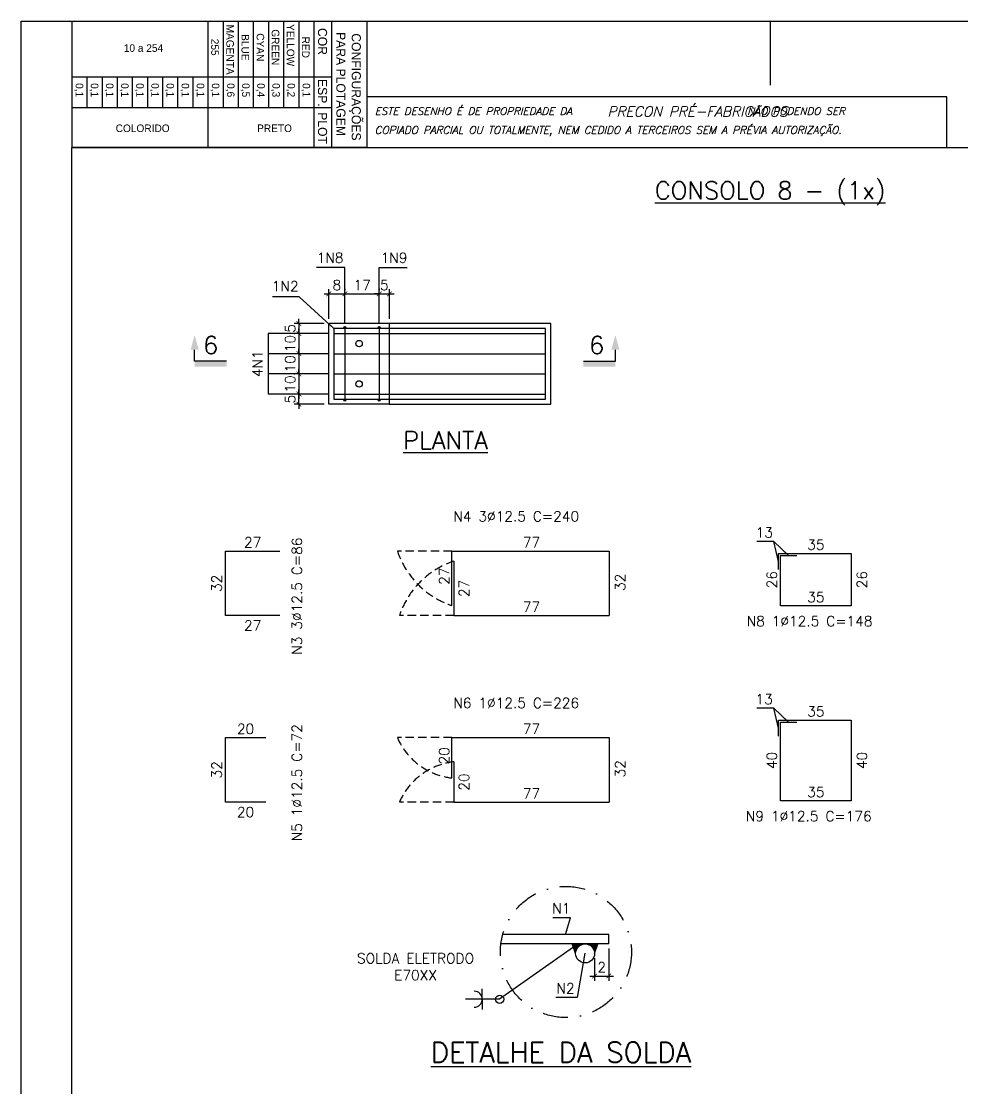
# Model space of a CAD drawing. Header units: centimetres. Extents: x 1658 to 19651, y 8082 to 11444.
# Drawn here: x 14796 to 16194, y 9859 to 11444 of the extents above; entities that cross this region are included whole.
import ezdxf
from ezdxf.enums import TextEntityAlignment as Align

# ---------------------------------------------------------------- set-up
doc = ezdxf.new("R2010")
doc.units = ezdxf.units.CM
doc.header["$LTSCALE"] = 50
doc.header["$MEASUREMENT"] = 0
doc.header["$PDMODE"] = 67
doc.linetypes.add('DASHDOT2', pattern=[0.5, 0.25, -0.125, 0, -0.125])
doc.linetypes.add('HIDDEN', pattern=[0.375, 0.25, -0.125])
for name, color, linetype in [('COTAS-PRECON', 1, 'Continuous'), ('FORMATO-PRECON', 2, 'Continuous'), ('HACHURAS-PRECON', 1, 'Continuous'), ('IND- CORTE-PRECON', 4, 'Continuous'), ('LINHA-01-PRECON', 1, 'Continuous'), ('LINHA-02-PRECON', 2, 'Continuous'), ('LINHA-03-PRECON', 3, 'Continuous'), ('LINHA-04-PRECON', 4, 'Continuous'), ('TEXTO-20-PRECON', 2, 'Continuous'), ('TEXTO-35-PRECON', 5, 'Continuous'), ('X1', 2, 'Continuous')]:
    doc.layers.add(name, color=color, linetype=linetype)
doc.styles.add('PRECON-ROMANS', font='romans.shx')
doc.styles.add('R060', font='ACENT.shx', dxfattribs={"height": 75})
doc.styles.add('ROMANS', font='ROMANS.SHX', dxfattribs={"oblique": 15, "height": 3})
doc.styles.get("Standard").update_dxf_attribs({"font": 'romans.shx'})
doc.dimstyles.new('ESC50-50', dxfattribs={"dimscale": 50, "dimtxt": 0.2, "dimasz": 0.15, "dimexe": 0.15, "dimexo": 0.15, "dimgap": 0.08, "dimtad": 1, "dimdec": 1, "dimzin": 12, "dimdsep": 46, "dimtxsty": 'Standard', "dimblk": 'ARCHTICK', "dimcen": 0.09, "dimdle": 0.15, "dimclrd": 256, "dimclre": 256, "dimclrt": 2, "dimazin": 3, "dimtfac": 1, "dimtdec": 1, "dimtmove": 1, "dimatfit": 2, "dimfxl": 0.15, "dimtolj": 1, "dimtzin": 0, "dimarcsym": 0})
doc.dimstyles.new('ESC75-25', dxfattribs={"dimscale": 0, "dimtxt": 15, "dimasz": 7, "dimexe": 7, "dimexo": 7, "dimgap": 5.5, "dimtad": 1, "dimdec": 1, "dimlfac": 0.333333, "dimdsep": 46, "dimtxsty": 'Standard', "dimblk": 'ARCHTICK', "dimcen": 0.1, "dimdle": 7, "dimclrd": 256, "dimclre": 256, "dimclrt": 2, "dimadec": 0, "dimazin": 0, "dimtfac": 1, "dimtdec": 1, "dimtix": 1, "dimtmove": 2, "dimatfit": 3, "dimfxl": 1, "dimarcsym": 0})
doc.dimstyles.new('ESC75-75', dxfattribs={"dimscale": 0, "dimtxt": 15, "dimasz": 7, "dimexe": 7, "dimexo": 7, "dimgap": 5.5, "dimtad": 1, "dimdec": 1, "dimdsep": 46, "dimtxsty": 'Standard', "dimblk": 'ARCHTICK', "dimcen": 0.1, "dimdle": 7, "dimclrd": 256, "dimclre": 256, "dimclrt": 2, "dimadec": 0, "dimazin": 0, "dimtfac": 1, "dimtdec": 1, "dimtix": 1, "dimtmove": 2, "dimatfit": 3, "dimfxl": 1, "dimarcsym": 0})

# ---------------------------------------------------------------- blocks, each defined once
blk = doc.blocks.new('A$C0AF02B9D')
at = {"layer": 'FORMATO-PRECON', "color": 1}
for p, q in [((0, 585), (250, 585)), ((0, 0), (0, 585)), ((250, 585), (250, 0)), ((0, 480), (250, 480)), ((0, 450), (170.7, 450)), ((0, 420), (170.7, 420)), ((0, 390), (170.7, 390)), ((0, 360), (170.7, 360)), ((0, 330), (170.7, 330)), ((0, 300), (170.7, 300)), ((110.1, 240), (170.7, 240)), ((110.1, 210), (170.7, 210)), ((110.1, 180), (170.7, 180)), ((110.1, 150), (170.7, 150)), ((110.1, 150), (170.7, 150)), ((110.1, 120), (170.7, 120)), ((110.1, 120), (170.7, 120)), ((110.1, 90), (170.7, 90)), ((110.1, 90), (170.7, 90)), ((110.1, 60), (170.7, 60)), ((110.1, 60), (170.7, 60)), ((110.1, 30), (170.7, 30)), ((110.1, 30), (170.7, 30)), ((0, 0), (250, 0)), ((110.1, 0), (170.7, 0)), ((110.1, 0), (170.7, 0)), ((110.1, 0), (170.7, 0))]:
    blk.add_line(p, q, dxfattribs=at)
at = {"layer": 'FORMATO-PRECON'}
for p, q in [((0, 515), (250, 515)), ((110.1, 0), (110.1, 515)), ((170.7, 0), (170.7, 515)), ((0, 270), (250, 270))]:
    blk.add_line(p, q, dxfattribs=at)
at = {"layer": 'FORMATO-PRECON', "style": 'R060'}
for s, p in [('CONFIGURAÇÕES ', (133.4, 563.9)), ('PARA PLOTAGEM', (124.3, 533.7)), ('COR', (40, 497.3)), ('ESP.', (141.8, 497.3)), ('PLOT', (211.6, 497.3))]:
    blk.add_text(s, height=18, dxfattribs=at).set_placement(p, align=Align.MIDDLE)
at = {"layer": 'FORMATO-PRECON', "color": 1, "style": 'R060'}
for s, p in [('RED', (51.5, 464)), ('0,1', (136.5, 464)), ('YELLOW', (47.2, 434)), ('0,2', (136.5, 434)), ('GREEN', (51.5, 404)), ('0,3', (136.5, 404)), ('CYAN', (51.5, 374)), ('0,4', (136.5, 374)), ('BLUE', (51.5, 344)), ('0,5', (136.5, 344)), ('MAGENTA', (56.1, 314)), ('0,6', (136.5, 314)), ('255', (51.3, 284)), ('0,1', (136.5, 284)), ('0,1', (136.5, 254)), ('0,1', (136.5, 224)), ('0,1', (136.5, 194)), ('0,1', (136.5, 164)), ('0,1', (136.5, 134)), ('0,1', (136.5, 104)), ('0,1', (136.5, 74)), ('0,1', (136.5, 44)), ('0,1', (136.5, 14))]:
    blk.add_text(s, height=15, dxfattribs=at).set_placement(p, align=Align.MIDDLE)
for s, p in [('PRETO', (212, 402.1)), ('COLORIDO', (212, 140.6)), ('10 a 254', (53, 142.2))]:
    blk.add_text(s, height=15, rotation=90, dxfattribs=at).set_placement(p, align=Align.MIDDLE)
blk = doc.blocks.new('A$C432D58B7')
at = {"layer": 'LINHA-01-PRECON'}
blk.add_blockref('A$C0AF02B9D', (0, 0), dxfattribs=at)
blk = doc.blocks.new('A$C550964AD')
at = {"layer": 'LINHA-01-PRECON'}
blk.add_blockref('A$C432D58B7', (0, 0), dxfattribs=at)
blk = doc.blocks.new('A$C2E607E54')
at = {"layer": 'FORMATO-PRECON', "color": 6}
blk.add_line((1835, 4050), (685, 4050), dxfattribs=at)
at = {"layer": 'FORMATO-PRECON'}
for points in [[(0, 4200), (2970, 4200), (2970, 0), (0, 0)], [(685, 3950), (1835, 3950), (1835, 4050), (685, 4050)]]:
    blk.add_lwpolyline(points, close=True, dxfattribs=at)
blk.add_lwpolyline([(1485, 4200), (1485, 4073.6)], dxfattribs=at)
at = {"layer": 'FORMATO-PRECON', "color": 6}
blk.add_lwpolyline([(100, 3950), (2870, 3950), (2870, 100), (100, 100)], close=True, dxfattribs=at)
at = {"layer": 'TEXTO-35-PRECON', "rotation": 270}
blk.add_blockref('A$C550964AD', (100, 4200), dxfattribs=at)
at = {"layer": 'FORMATO-PRECON', "color": 3, "style": 'ROMANS', "oblique": 15}
blk.add_text('PRECON PRÉ-FABRICADOS', height=20, dxfattribs=at).set_placement((1162, 4011.3))
at = {"layer": 'FORMATO-PRECON', "style": 'ROMANS', "oblique": 15}
for s, p in [('ESTE DESENHO É DE PROPRIEDADE DA                            NÃO PODENDO SER', (700.8, 4014.4)), ('COPIADO PARCIAL OU TOTALMENTE, NEM CEDIDO A TERCEIROS SEM A PRÉVIA AUTORIZAÇÃO.', (700.8, 3977))]:
    blk.add_text(s, height=15, dxfattribs=at).set_placement(p)
blk = doc.blocks.new('_ArchTick')
at = {"color": 0, "linetype": 'ByBlock', "const_width": 0.15}
blk.add_lwpolyline([(-0.5, -0.5), (0.5, 0.5)], dxfattribs=at)
blk = doc.blocks.new('*D343')
at = {"layer": 'Defpoints', "color": 0, "transparency": 16777216}
for p in [(15253.2, 10994.8), (15208.7, 10979.8), (15260.7, 10979.8)]:
    blk.add_point(p, dxfattribs=at)
at = {"layer": 'LINHA-01-PRECON', "lineweight": -2, "transparency": 16777216}
for p, q in [((15246.2, 10994.8), (15201.7, 10994.8)), ((15208.7, 10994.8), (15208.7, 11001.8)), ((15208.7, 10994.8), (15208.7, 10979.8)), ((15253.7, 10979.8), (15201.7, 10979.8)), ((15208.7, 10979.8), (15208.7, 10972.8))]:
    blk.add_line(p, q, dxfattribs=at)
at = {"layer": 'LINHA-01-PRECON', "lineweight": -2, "transparency": 16777216, "xscale": 7, "yscale": 7, "zscale": 7}
for p, rotation in [((15208.7, 10994.8), 270), ((15208.7, 10979.8), 90)]:
    blk.add_blockref('_ArchTick', p, dxfattribs=dict(at, rotation=rotation))
at = {"layer": 'LINHA-01-PRECON', "color": 2, "transparency": 16777216, "insert": (15195.7, 10987.3), "char_height": 15, "attachment_point": 5, "rotation": 90}
blk.add_mtext('5', dxfattribs=at)
blk = doc.blocks.new('*D344')
at = {"layer": 'Defpoints', "color": 0, "transparency": 16777216}
for p in [(15260.7, 10979.8), (15208.7, 10949.8), (15260.7, 10949.8)]:
    blk.add_point(p, dxfattribs=at)
at = {"layer": 'LINHA-01-PRECON', "lineweight": -2, "transparency": 16777216}
for p, q in [((15208.7, 10979.8), (15208.7, 10986.8)), ((15253.7, 10979.8), (15201.7, 10979.8)), ((15208.7, 10979.8), (15208.7, 10949.8)), ((15253.7, 10949.8), (15201.7, 10949.8)), ((15208.7, 10949.8), (15208.7, 10942.8))]:
    blk.add_line(p, q, dxfattribs=at)
at = {"layer": 'LINHA-01-PRECON', "lineweight": -2, "transparency": 16777216, "xscale": 7, "yscale": 7, "zscale": 7}
for p, rotation in [((15208.7, 10979.8), 270), ((15208.7, 10949.8), 90)]:
    blk.add_blockref('_ArchTick', p, dxfattribs=dict(at, rotation=rotation))
at = {"layer": 'LINHA-01-PRECON', "color": 2, "transparency": 16777216, "insert": (15195.7, 10964.8), "char_height": 15, "attachment_point": 5, "rotation": 90}
blk.add_mtext('10', dxfattribs=at)
blk = doc.blocks.new('*D345')
at = {"layer": 'Defpoints', "color": 0, "transparency": 16777216}
for p in [(15260.7, 10949.8), (15208.7, 10919.8), (15260.7, 10919.8)]:
    blk.add_point(p, dxfattribs=at)
at = {"layer": 'LINHA-01-PRECON', "lineweight": -2, "transparency": 16777216}
for p, q in [((15208.7, 10949.8), (15208.7, 10956.8)), ((15253.7, 10949.8), (15201.7, 10949.8)), ((15208.7, 10949.8), (15208.7, 10919.8)), ((15253.7, 10919.8), (15201.7, 10919.8)), ((15208.7, 10919.8), (15208.7, 10912.8))]:
    blk.add_line(p, q, dxfattribs=at)
at = {"layer": 'LINHA-01-PRECON', "lineweight": -2, "transparency": 16777216, "xscale": 7, "yscale": 7, "zscale": 7}
for p, rotation in [((15208.7, 10949.8), 270), ((15208.7, 10919.8), 90)]:
    blk.add_blockref('_ArchTick', p, dxfattribs=dict(at, rotation=rotation))
at = {"layer": 'LINHA-01-PRECON', "color": 2, "transparency": 16777216, "insert": (15195.7, 10934.8), "char_height": 15, "attachment_point": 5, "rotation": 90}
blk.add_mtext('10', dxfattribs=at)
blk = doc.blocks.new('*D346')
at = {"layer": 'Defpoints', "color": 0, "transparency": 16777216}
for p in [(15260.7, 10919.8), (15208.7, 10889.8), (15260.7, 10889.8)]:
    blk.add_point(p, dxfattribs=at)
at = {"layer": 'LINHA-01-PRECON', "lineweight": -2, "transparency": 16777216}
for p, q in [((15208.7, 10919.8), (15208.7, 10926.8)), ((15253.7, 10919.8), (15201.7, 10919.8)), ((15208.7, 10919.8), (15208.7, 10889.8)), ((15253.7, 10889.8), (15201.7, 10889.8)), ((15208.7, 10889.8), (15208.7, 10882.8))]:
    blk.add_line(p, q, dxfattribs=at)
at = {"layer": 'LINHA-01-PRECON', "lineweight": -2, "transparency": 16777216, "xscale": 7, "yscale": 7, "zscale": 7}
for p, rotation in [((15208.7, 10919.8), 270), ((15208.7, 10889.8), 90)]:
    blk.add_blockref('_ArchTick', p, dxfattribs=dict(at, rotation=rotation))
at = {"layer": 'LINHA-01-PRECON', "color": 2, "transparency": 16777216, "insert": (15195.7, 10904.8), "char_height": 15, "attachment_point": 5, "rotation": 90}
blk.add_mtext('10', dxfattribs=at)
blk = doc.blocks.new('*D347')
at = {"layer": 'Defpoints', "color": 0, "transparency": 16777216}
for p in [(15277.2, 11038.8), (15253.2, 10994.8), (15277.2, 10988.8)]:
    blk.add_point(p, dxfattribs=at)
at = {"layer": 'LINHA-01-PRECON', "lineweight": -2, "transparency": 16777216}
for p, q in [((15246.2, 11038.8), (15284.2, 11038.8)), ((15253.2, 11001.8), (15253.2, 11045.8)), ((15277.2, 10995.8), (15277.2, 11045.8))]:
    blk.add_line(p, q, dxfattribs=at)
at = {"layer": 'LINHA-01-PRECON', "lineweight": -2, "transparency": 16777216, "xscale": 7, "yscale": 7, "zscale": 7, "rotation": 180}
blk.add_blockref('_ArchTick', (15253.2, 11038.8), dxfattribs=at)
at = {"layer": 'LINHA-01-PRECON', "lineweight": -2, "transparency": 16777216, "xscale": 7, "yscale": 7, "zscale": 7}
blk.add_blockref('_ArchTick', (15277.2, 11038.8), dxfattribs=at)
at = {"layer": 'LINHA-01-PRECON', "color": 2, "transparency": 16777216, "insert": (15265.2, 11051.8), "char_height": 15, "attachment_point": 5}
blk.add_mtext('8', dxfattribs=at)
blk = doc.blocks.new('*D348')
at = {"layer": 'Defpoints', "color": 0, "transparency": 16777216}
for p in [(15328.2, 11038.8), (15277.2, 10988.8), (15328.2, 10988.8)]:
    blk.add_point(p, dxfattribs=at)
at = {"layer": 'LINHA-01-PRECON', "lineweight": -2, "transparency": 16777216}
for p, q in [((15270.2, 11038.8), (15335.2, 11038.8)), ((15277.2, 10995.8), (15277.2, 11045.8)), ((15328.2, 10995.8), (15328.2, 11045.8))]:
    blk.add_line(p, q, dxfattribs=at)
at = {"layer": 'LINHA-01-PRECON', "lineweight": -2, "transparency": 16777216, "xscale": 7, "yscale": 7, "zscale": 7, "rotation": 180}
blk.add_blockref('_ArchTick', (15277.2, 11038.8), dxfattribs=at)
at = {"layer": 'LINHA-01-PRECON', "lineweight": -2, "transparency": 16777216, "xscale": 7, "yscale": 7, "zscale": 7}
blk.add_blockref('_ArchTick', (15328.2, 11038.8), dxfattribs=at)
at = {"layer": 'LINHA-01-PRECON', "color": 2, "transparency": 16777216, "insert": (15302.7, 11051.8), "char_height": 15, "attachment_point": 5}
blk.add_mtext('17', dxfattribs=at)
blk = doc.blocks.new('*D349')
at = {"layer": 'Defpoints', "color": 0, "transparency": 16777216}
for p in [(15343.2, 11038.8), (15328.2, 10988.8), (15343.2, 10994.8)]:
    blk.add_point(p, dxfattribs=at)
at = {"layer": 'LINHA-01-PRECON', "lineweight": -2, "transparency": 16777216}
for p, q in [((15328.2, 11038.8), (15321.2, 11038.8)), ((15328.2, 10995.8), (15328.2, 11045.8)), ((15328.2, 11038.8), (15343.2, 11038.8)), ((15343.2, 11001.8), (15343.2, 11045.8)), ((15343.2, 11038.8), (15350.2, 11038.8))]:
    blk.add_line(p, q, dxfattribs=at)
at = {"layer": 'LINHA-01-PRECON', "lineweight": -2, "transparency": 16777216, "xscale": 7, "yscale": 7, "zscale": 7}
blk.add_blockref('_ArchTick', (15328.2, 11038.8), dxfattribs=at)
at = {"layer": 'LINHA-01-PRECON', "lineweight": -2, "transparency": 16777216, "xscale": 7, "yscale": 7, "zscale": 7, "rotation": 180}
blk.add_blockref('_ArchTick', (15343.2, 11038.8), dxfattribs=at)
at = {"layer": 'LINHA-01-PRECON', "color": 2, "transparency": 16777216, "insert": (15335.7, 11051.8), "char_height": 15, "attachment_point": 5}
blk.add_mtext('5', dxfattribs=at)
blk = doc.blocks.new('*D350')
at = {"layer": 'Defpoints', "color": 0, "linetype": 'Continuous', "transparency": 16777216}
for p in [(15925, 10574.8), (16030, 10574.8), (16030, 10574.8)]:
    blk.add_point(p, dxfattribs=at)
at = {"layer": 'LINHA-01-PRECON', "color": 2, "linetype": 'Continuous', "transparency": 16777216, "insert": (15977.5, 10587.8), "char_height": 15, "attachment_point": 5}
blk.add_mtext('35', dxfattribs=at)
blk = doc.blocks.new('*D351')
at = {"layer": 'Defpoints', "color": 0, "linetype": 'Continuous', "transparency": 16777216}
for p in [(16030, 10652.8), (16030, 10652.8), (16030, 10574.8)]:
    blk.add_point(p, dxfattribs=at)
at = {"layer": 'LINHA-01-PRECON', "color": 2, "linetype": 'Continuous', "transparency": 16777216, "insert": (16046, 10613.8), "char_height": 15, "attachment_point": 5, "rotation": 90}
blk.add_mtext('26', dxfattribs=at)
blk = doc.blocks.new('*D352')
at = {"layer": 'Defpoints', "color": 0, "linetype": 'Continuous', "transparency": 16777216}
for p in [(15925, 10652.8), (15925, 10652.8), (16030, 10652.8)]:
    blk.add_point(p, dxfattribs=at)
at = {"layer": 'LINHA-01-PRECON', "color": 2, "linetype": 'Continuous', "transparency": 16777216, "insert": (15977.5, 10665.8), "char_height": 15, "attachment_point": 5}
blk.add_mtext('35', dxfattribs=at)
blk = doc.blocks.new('*D353')
at = {"layer": 'Defpoints', "color": 0, "linetype": 'Continuous', "transparency": 16777216}
for p in [(15925, 10652.8), (15925, 10652.8), (15925, 10574.8)]:
    blk.add_point(p, dxfattribs=at)
at = {"layer": 'LINHA-01-PRECON', "color": 2, "linetype": 'Continuous', "transparency": 16777216, "insert": (15912, 10613.8), "char_height": 15, "attachment_point": 5, "rotation": 90}
blk.add_mtext('26', dxfattribs=at)
blk = doc.blocks.new('*D354')
at = {"layer": 'Defpoints', "color": 0, "linetype": 'Continuous', "transparency": 16777216}
for p in [(15925, 10285.1), (16030, 10285.1), (16030, 10285.1)]:
    blk.add_point(p, dxfattribs=at)
at = {"layer": 'LINHA-01-PRECON', "color": 2, "linetype": 'Continuous', "transparency": 16777216, "insert": (15977.5, 10298.1), "char_height": 15, "attachment_point": 5}
blk.add_mtext('35', dxfattribs=at)
blk = doc.blocks.new('*D355')
at = {"layer": 'Defpoints', "color": 0, "linetype": 'Continuous', "transparency": 16777216}
for p in [(16030, 10405), (16030, 10405), (16030, 10285.1)]:
    blk.add_point(p, dxfattribs=at)
at = {"layer": 'LINHA-01-PRECON', "color": 2, "linetype": 'Continuous', "transparency": 16777216, "insert": (16046, 10345.1), "char_height": 15, "attachment_point": 5, "rotation": 90}
blk.add_mtext('40', dxfattribs=at)
blk = doc.blocks.new('*D358')
at = {"layer": 'Defpoints', "color": 0, "linetype": 'Continuous', "transparency": 16777216}
for p in [(15925, 10405), (15925, 10405), (16030, 10405)]:
    blk.add_point(p, dxfattribs=at)
at = {"layer": 'LINHA-01-PRECON', "color": 2, "linetype": 'Continuous', "transparency": 16777216, "insert": (15977.5, 10418), "char_height": 15, "attachment_point": 5}
blk.add_mtext('35', dxfattribs=at)
blk = doc.blocks.new('*D359')
at = {"layer": 'Defpoints', "color": 0, "linetype": 'Continuous', "transparency": 16777216}
for p in [(15925, 10405), (15925, 10405), (15925, 10285.1)]:
    blk.add_point(p, dxfattribs=at)
at = {"layer": 'LINHA-01-PRECON', "color": 2, "linetype": 'Continuous', "transparency": 16777216, "insert": (15912, 10345.1), "char_height": 15, "attachment_point": 5, "rotation": 90}
blk.add_mtext('40', dxfattribs=at)
blk = doc.blocks.new('*D360')
at = {"layer": 'Defpoints', "color": 0, "transparency": 16777216}
for p in [(15669.5, 10072.3), (15648.4, 10058.1), (15669.5, 10024.6)]:
    blk.add_point(p, dxfattribs=at)
at = {"layer": 'LINHA-01-PRECON', "lineweight": -2, "transparency": 16777216}
for p, q in [((15669.5, 10065.3), (15669.5, 10017.6)), ((15648.4, 10051.1), (15648.4, 10017.6)), ((15641.4, 10024.6), (15676.5, 10024.6))]:
    blk.add_line(p, q, dxfattribs=at)
at = {"layer": 'LINHA-01-PRECON', "lineweight": -2, "transparency": 16777216, "xscale": 7, "yscale": 7, "zscale": 7, "rotation": 180}
blk.add_blockref('_ArchTick', (15648.4, 10024.6), dxfattribs=at)
at = {"layer": 'LINHA-01-PRECON', "lineweight": -2, "transparency": 16777216, "xscale": 7, "yscale": 7, "zscale": 7}
blk.add_blockref('_ArchTick', (15669.5, 10024.6), dxfattribs=at)
at = {"layer": 'LINHA-01-PRECON', "color": 2, "transparency": 16777216, "insert": (15659, 10037.6), "char_height": 15, "attachment_point": 5}
blk.add_mtext('2', dxfattribs=at)
blk = doc.blocks.new('*D370')
at = {"layer": 'Defpoints', "color": 0, "transparency": 16777216}
for p in [(15208.7, 10889.8), (15260.7, 10889.8), (15253.2, 10874.8)]:
    blk.add_point(p, dxfattribs=at)
at = {"layer": 'LINHA-01-PRECON', "lineweight": -2, "transparency": 16777216}
for p, q in [((15208.7, 10889.8), (15208.7, 10896.8)), ((15253.7, 10889.8), (15201.7, 10889.8)), ((15208.7, 10874.8), (15208.7, 10889.8)), ((15246.2, 10874.8), (15201.7, 10874.8)), ((15208.7, 10874.8), (15208.7, 10867.8))]:
    blk.add_line(p, q, dxfattribs=at)
at = {"layer": 'LINHA-01-PRECON', "lineweight": -2, "transparency": 16777216, "xscale": 7, "yscale": 7, "zscale": 7}
for p, rotation in [((15208.7, 10889.8), 270), ((15208.7, 10874.8), 90)]:
    blk.add_blockref('_ArchTick', p, dxfattribs=dict(at, rotation=rotation))
at = {"layer": 'LINHA-01-PRECON', "color": 2, "transparency": 16777216, "insert": (15195.7, 10882.3), "char_height": 15, "attachment_point": 5, "rotation": 90}
blk.add_mtext('5', dxfattribs=at)
blk = doc.blocks.new('*D373')
at = {"layer": 'Defpoints', "color": 0, "linetype": 'Continuous', "transparency": 16777216}
for p in [(15099.4, 10656.4), (15180.4, 10656.4), (15180.4, 10656.4)]:
    blk.add_point(p, dxfattribs=at)
at = {"layer": 'LINHA-01-PRECON', "color": 2, "linetype": 'Continuous', "transparency": 16777216, "insert": (15139.9, 10669.4), "char_height": 15, "attachment_point": 5}
blk.add_mtext('27', dxfattribs=at)
blk = doc.blocks.new('*D374')
at = {"layer": 'Defpoints', "color": 0, "linetype": 'Continuous', "transparency": 16777216}
for p in [(15099.4, 10656.4), (15099.4, 10656.4), (15099.4, 10560.4)]:
    blk.add_point(p, dxfattribs=at)
at = {"layer": 'LINHA-01-PRECON', "color": 2, "linetype": 'Continuous', "transparency": 16777216, "insert": (15086.4, 10608.4), "char_height": 15, "attachment_point": 5, "rotation": 90}
blk.add_mtext('32', dxfattribs=at)
blk = doc.blocks.new('*D375')
at = {"layer": 'Defpoints', "color": 0, "linetype": 'Continuous', "transparency": 16777216}
for p in [(15099.4, 10560.4), (15180.4, 10560.4), (15180.4, 10560.4)]:
    blk.add_point(p, dxfattribs=at)
at = {"layer": 'LINHA-01-PRECON', "color": 2, "linetype": 'Continuous', "transparency": 16777216, "insert": (15139.9, 10545.7), "char_height": 15, "attachment_point": 5}
blk.add_mtext('27', dxfattribs=at)
blk = doc.blocks.new('*D376')
at = {"layer": 'Defpoints', "color": 0, "linetype": 'Continuous', "transparency": 16777216}
for p in [(15439.1, 10656.4), (15439.1, 10575.4), (15439.1, 10575.4)]:
    blk.add_point(p, dxfattribs=at)
at = {"layer": 'LINHA-01-PRECON', "color": 2, "linetype": 'Continuous', "transparency": 16777216, "insert": (15454.2, 10600.9), "char_height": 15, "attachment_point": 5, "rotation": 90}
blk.add_mtext('27', dxfattribs=at)
blk = doc.blocks.new('*D377')
at = {"layer": 'Defpoints', "color": 0, "linetype": 'Continuous', "transparency": 16777216}
for p in [(15439.1, 10656.4), (15670.1, 10656.4), (15670.1, 10656.4)]:
    blk.add_point(p, dxfattribs=at)
at = {"layer": 'LINHA-01-PRECON', "color": 2, "linetype": 'Continuous', "transparency": 16777216, "insert": (15554.6, 10669.4), "char_height": 15, "attachment_point": 5}
blk.add_mtext('77', dxfattribs=at)
blk = doc.blocks.new('*D378')
at = {"layer": 'Defpoints', "color": 0, "linetype": 'Continuous', "transparency": 16777216}
for p in [(15670.1, 10656.4), (15670.1, 10560.4), (15670.1, 10560.4)]:
    blk.add_point(p, dxfattribs=at)
at = {"layer": 'LINHA-01-PRECON', "color": 2, "linetype": 'Continuous', "transparency": 16777216, "insert": (15686.4, 10609.9), "char_height": 15, "attachment_point": 5, "rotation": 90}
blk.add_mtext('32', dxfattribs=at)
blk = doc.blocks.new('*D371')
at = {"layer": 'Defpoints', "color": 0, "linetype": 'Continuous', "transparency": 16777216}
for p in [(15439.1, 10641.4), (15439.1, 10641.4), (15439.1, 10560.4)]:
    blk.add_point(p, dxfattribs=at)
at = {"layer": 'LINHA-01-PRECON', "color": 2, "linetype": 'Continuous', "transparency": 16777216, "insert": (15424.8, 10618.9), "char_height": 15, "attachment_point": 5, "rotation": 90}
blk.add_mtext('27', dxfattribs=at)
blk = doc.blocks.new('*D372')
at = {"layer": 'Defpoints', "color": 0, "linetype": 'Continuous', "transparency": 16777216}
for p in [(15439.1, 10560.4), (15670.1, 10560.4), (15670.1, 10560.4)]:
    blk.add_point(p, dxfattribs=at)
at = {"layer": 'LINHA-01-PRECON', "color": 2, "linetype": 'Continuous', "transparency": 16777216, "insert": (15554.6, 10573.4), "char_height": 15, "attachment_point": 5}
blk.add_mtext('77', dxfattribs=at)
blk = doc.blocks.new('IND-CORTE-')
at = {"layer": 'IND- CORTE-PRECON', "color": 1}
for p, q in [((-11.2, 63.5), (-33.6, 63.5)), ((-11.2, 0), (-11.2, 63.5))]:
    blk.add_line(p, q, dxfattribs=at)
for points in [[(-33.6, 71.5), (-62.5, 63.5), (-33.6, 55.4)], [(0, 0), (-11.2, 0), (0, 63.5), (-11.2, 63.5)]]:
    blk.add_solid(points, dxfattribs=at)
at = {"layer": 'IND- CORTE-PRECON', "linetype": 'Continuous', "style": 'ROMANS', "flags": 8}
blk.add_attdef('B', (-57.7, 9.1), '', height=35, dxfattribs=at)
blk = doc.blocks.new('*D379')
at = {"layer": 'Defpoints', "color": 0, "linetype": 'Continuous', "transparency": 16777216}
for p in [(15099.4, 10379), (15159.4, 10379), (15159.4, 10379)]:
    blk.add_point(p, dxfattribs=at)
at = {"layer": 'LINHA-01-PRECON', "color": 2, "linetype": 'Continuous', "transparency": 16777216, "insert": (15129.4, 10392), "char_height": 15, "attachment_point": 5}
blk.add_mtext('20', dxfattribs=at)
blk = doc.blocks.new('*D380')
at = {"layer": 'Defpoints', "color": 0, "linetype": 'Continuous', "transparency": 16777216}
for p in [(15099.4, 10379), (15099.4, 10379), (15099.4, 10283)]:
    blk.add_point(p, dxfattribs=at)
at = {"layer": 'LINHA-01-PRECON', "color": 2, "linetype": 'Continuous', "transparency": 16777216, "insert": (15086.4, 10331), "char_height": 15, "attachment_point": 5, "rotation": 90}
blk.add_mtext('32', dxfattribs=at)
blk = doc.blocks.new('*D381')
at = {"layer": 'Defpoints', "color": 0, "linetype": 'Continuous', "transparency": 16777216}
for p in [(15099.4, 10283), (15159.4, 10283), (15159.4, 10283)]:
    blk.add_point(p, dxfattribs=at)
at = {"layer": 'LINHA-01-PRECON', "color": 2, "linetype": 'Continuous', "transparency": 16777216, "insert": (15129.4, 10268.3), "char_height": 15, "attachment_point": 5}
blk.add_mtext('20', dxfattribs=at)
blk = doc.blocks.new('*D382')
at = {"layer": 'Defpoints', "color": 0, "linetype": 'Continuous', "transparency": 16777216}
for p in [(15439.1, 10379), (15439.1, 10319), (15439.1, 10319)]:
    blk.add_point(p, dxfattribs=at)
at = {"layer": 'LINHA-01-PRECON', "color": 2, "linetype": 'Continuous', "transparency": 16777216, "insert": (15454.2, 10313), "char_height": 15, "attachment_point": 5, "rotation": 90}
blk.add_mtext('20', dxfattribs=at)
blk = doc.blocks.new('*D383')
at = {"layer": 'Defpoints', "color": 0, "linetype": 'Continuous', "transparency": 16777216}
for p in [(15439.1, 10379), (15670.1, 10379), (15670.1, 10379)]:
    blk.add_point(p, dxfattribs=at)
at = {"layer": 'LINHA-01-PRECON', "color": 2, "linetype": 'Continuous', "transparency": 16777216, "insert": (15554.6, 10392), "char_height": 15, "attachment_point": 5}
blk.add_mtext('77', dxfattribs=at)
blk = doc.blocks.new('*D384')
at = {"layer": 'Defpoints', "color": 0, "linetype": 'Continuous', "transparency": 16777216}
for p in [(15670.1, 10379), (15670.1, 10283), (15670.1, 10283)]:
    blk.add_point(p, dxfattribs=at)
at = {"layer": 'LINHA-01-PRECON', "color": 2, "linetype": 'Continuous', "transparency": 16777216, "insert": (15686.4, 10332.5), "char_height": 15, "attachment_point": 5, "rotation": 90}
blk.add_mtext('32', dxfattribs=at)
blk = doc.blocks.new('*D385')
at = {"layer": 'Defpoints', "color": 0, "linetype": 'Continuous', "transparency": 16777216}
for p in [(15439.1, 10343), (15439.1, 10343), (15439.1, 10283)]:
    blk.add_point(p, dxfattribs=at)
at = {"layer": 'LINHA-01-PRECON', "color": 2, "linetype": 'Continuous', "transparency": 16777216, "insert": (15424.8, 10352), "char_height": 15, "attachment_point": 5, "rotation": 90}
blk.add_mtext('20', dxfattribs=at)
blk = doc.blocks.new('*D386')
at = {"layer": 'Defpoints', "color": 0, "linetype": 'Continuous', "transparency": 16777216}
for p in [(15439.1, 10283), (15670.1, 10283), (15670.1, 10283)]:
    blk.add_point(p, dxfattribs=at)
at = {"layer": 'LINHA-01-PRECON', "color": 2, "linetype": 'Continuous', "transparency": 16777216, "insert": (15554.6, 10296), "char_height": 15, "attachment_point": 5}
blk.add_mtext('77', dxfattribs=at)

msp = doc.modelspace()

# ---------------------------------------------------------------- hatches: boundary and pattern name
at = {"layer": 'LINHA-01-PRECON', "linetype": 'Continuous'}
h = msp.add_hatch(color=256, dxfattribs=at)
h.dxf.hatch_style = 1
edge = h.paths.add_edge_path()
edge.add_arc((15277.17, 10988.81), 1.5, 0, 360)
h = msp.add_hatch(color=256, dxfattribs=at)
h.dxf.hatch_style = 1
edge = h.paths.add_edge_path()
edge.add_arc((15328.17, 10988.81), 1.5, 0, 360)
h = msp.add_hatch(color=256, dxfattribs=at)
h.dxf.hatch_style = 1
edge = h.paths.add_edge_path()
edge.add_arc((15277.17, 10880.81), 1.5, 0, 360)
h = msp.add_hatch(color=256, dxfattribs=at)
h.dxf.hatch_style = 1
edge = h.paths.add_edge_path()
edge.add_arc((15328.17, 10880.81), 1.5, 0, 360)
at = {"layer": 'LINHA-01-PRECON'}
h = msp.add_hatch(dxfattribs=at)
h.set_pattern_fill('ANSI31', color=256, scale=8.4375, style=0)
h.set_pattern_definition([(45, (10612.7231, 9570.1135), (-0.74577668, 0.74577668), [])])
h.paths.add_polyline_path([(15615.27, 10072.27), (15620.17, 10058.14, -0.4142136), (15634.31, 10072.27)])
h.paths.add_polyline_path([(15634.31, 10072.27, -0.4142136), (15648.44, 10058.14), (15653.35, 10072.27)])

# ---------------------------------------------------------------- linework, layer by layer
at = {"layer": 'COTAS-PRECON', "linetype": 'HIDDEN'}
for p, q in [((15436.1, 10656.43), (15355.1, 10656.43)), ((15439.1, 10560.43), (15358.1, 10560.43)), ((15436.1, 10379.02), (15355.1, 10379.02)), ((15439.1, 10283.02), (15358.1, 10283.02))]:
    msp.add_line(p, q, dxfattribs=at)
for centre, radius, start, end in [((15477.13, 10697.46), 128.75, 198.58468, 251.41532), ((15480.13, 10519.4), 128.75, 108.58468, 161.41532), ((15447.84, 10419.55), 101.21, 203.60466, 263.33763), ((15450.84, 10242.49), 101.21, 96.66237, 156.39534)]:
    msp.add_arc(centre, radius, start, end, dxfattribs=at)
at = {"layer": 'LINHA-01-PRECON', "color": 1}
msp.add_lwpolyline([(15616.86, 10067.69), (15507.23, 9990.05), (15456.41, 9990.05)], dxfattribs=at)
at = {"layer": 'LINHA-01-PRECON', "linetype": 'Continuous'}
for centre in [(15277.17, 10988.81), (15328.17, 10988.81), (15277.17, 10880.81), (15328.17, 10880.81)]:
    msp.add_circle(centre, 1.5, dxfattribs=at)
at = {"layer": 'LINHA-01-PRECON', "color": 1, "linetype": 'DASHDOT2', "ltscale": 3}
msp.add_circle((15605.76, 10060.32), 97.5, dxfattribs=at)
at = {"layer": 'LINHA-02-PRECON'}
for p, q in [((15343.17, 10994.81), (15253.17, 10994.81)), ((15253.17, 10874.81), (15253.17, 10994.81)), ((15343.17, 10994.81), (15343.17, 10874.81)), ((15583.17, 10994.81), (15343.17, 10994.81)), ((15583.17, 10874.81), (15583.17, 10994.81)), ((15343.17, 10874.81), (15253.17, 10874.81)), ((15343.17, 10874.81), (15583.17, 10874.81)), ((15481.31, 9990.05), (15481.31, 10005.45)), ((15481.31, 9990.05), (15481.31, 9974.66))]:
    msp.add_line(p, q, dxfattribs=at)
for centre, radius in [((15298.17, 10964.81), 4.8), ((15298.17, 10904.81), 4.8), ((15507.23, 9990.05), 6.11)]:
    msp.add_circle(centre, radius, dxfattribs=at)
msp.add_arc((15469.46, 9990.05), 11.84, 270.31864, 89.68136, dxfattribs=at)
at = {"layer": 'LINHA-03-PRECON'}
for p, q in [((15669.47, 10086.41), (15511.81, 10086.41)), ((15669.47, 10072.27), (15669.47, 10086.41)), ((15669.47, 10072.27), (15508.99, 10072.27)), ((15620.17, 10058.14), (15615.27, 10072.27)), ((15642.83, 10072.27), (15642.83, 10072.27)), ((15648.44, 10058.14), (15653.35, 10072.27))]:
    msp.add_line(p, q, dxfattribs=at)
msp.add_circle((15634.31, 10058.14), 14.13, dxfattribs=at)
at = {"layer": 'LINHA-04-PRECON'}
for p, q in [((15277.17, 10987.31), (15277.17, 10882.31)), ((15328.17, 10987.31), (15328.17, 10882.31)), ((15260.67, 10979.81), (15575.67, 10979.81)), ((15260.67, 10949.81), (15575.67, 10949.81)), ((15260.67, 10919.81), (15575.67, 10919.81)), ((15260.67, 10889.81), (15575.67, 10889.81)), ((15436.1, 10575.43), (15436.1, 10656.43)), ((15436.1, 10656.43), (15670.1, 10656.43)), ((15670.1, 10656.43), (15670.1, 10560.43)), ((15439.1, 10641.43), (15439.1, 10560.43)), ((15439.1, 10560.43), (15670.1, 10560.43)), ((15436.1, 10319.02), (15436.1, 10379.02)), ((15436.1, 10379.02), (15670.1, 10379.02)), ((15670.1, 10379.02), (15670.1, 10283.02)), ((15439.1, 10343.02), (15439.1, 10283.02)), ((15439.1, 10283.02), (15670.1, 10283.02))]:
    msp.add_line(p, q, dxfattribs=at)
msp.add_lwpolyline([(15260.67, 10987.31), (15260.67, 10882.31), (15575.67, 10882.31), (15575.67, 10987.31)], close=True, dxfattribs=at)
for points in [[(15180.41, 10560.43), (15099.41, 10560.43), (15099.41, 10656.43), (15180.41, 10656.43)], [(15922.03, 10628.82), (15922.03, 10652.82), (16030.03, 10652.82), (16030.03, 10574.78), (15925.03, 10574.78), (15925.03, 10649.82), (15949.03, 10649.82)], [(15922.03, 10381.03), (15922.03, 10405.03), (16030.03, 10405.03), (16030.03, 10285.09), (15925.03, 10285.09), (15925.03, 10402.03), (15949.03, 10402.03)], [(15159.41, 10283.02), (15099.41, 10283.02), (15099.41, 10379.02), (15159.41, 10379.02)]]:
    msp.add_lwpolyline(points, dxfattribs=at)

# ---------------------------------------------------------------- block references
at = {"layer": 'HACHURAS-PRECON', "xscale": 0.7499999999999996, "yscale": 0.7499999999999996, "zscale": 0.7499999999999996}
msp.add_blockref('A$C2E607E54', (14795.86, 8293.94), dxfattribs=at)
at = {"layer": 'TEXTO-35-PRECON', "linetype": 'ByBlock'}
ref = msp.add_blockref('IND-CORTE-', (15101.21, 10930.53), dxfattribs=dict(at, xscale=-0.75, yscale=0.75, zscale=0.75, rotation=90))
ref.add_attrib('B', '6', (15066.29, 10949.45), dxfattribs={"layer": 'IND- CORTE-PRECON', "color": 5, "linetype": 'Continuous', "height": 26.25, "style": 'ROMANS', "flags": 8})
ref = msp.add_blockref('IND-CORTE-', (15631.74, 10930.53), dxfattribs=dict(at, xscale=0.75, yscale=0.75, zscale=0.75, rotation=270))
ref.add_attrib('B', '6', (15640.4, 10949.45), dxfattribs={"layer": 'IND- CORTE-PRECON', "color": 5, "linetype": 'Continuous', "height": 26.25, "style": 'ROMANS', "flags": 8})

# ---------------------------------------------------------------- texts
at = {"layer": 'LINHA-01-PRECON', "color": 4, "attachment_point": 5}
for s, insert, char_height in [('{\\LCONSOLO 8 - (1x)}', (15909.61, 11188.16), 26.25), ('{\\LPLANTA}', (15426.73, 10821.04, -0.02), 26.25), ('\\A1;{\\LDETALHE DA SOLDA}', (15598.38, 9911.08), 30)]:
    msp.add_mtext(s, dxfattribs=dict(at, insert=insert, char_height=char_height))
at = {"layer": 'LINHA-01-PRECON', "color": 2, "linetype": 'Continuous', "char_height": 15, "attachment_point": 5}
for s, insert in [('1N8', (15254.99, 11092.49)), ('1N9', (15350.12, 11092.49)), ('1N2', (15188.41, 11050.06)), ('13', (15900.81, 10683.91)), ('13', (15900.6, 10436.12))]:
    msp.add_mtext(s, dxfattribs=dict(at, insert=insert))
at = {"layer": 'LINHA-01-PRECON', "color": 2, "linetype": 'Continuous', "insert": (15147.14, 10934.81), "char_height": 15, "attachment_point": 5, "rotation": 90}
msp.add_mtext('4N1', dxfattribs=at)
at = {"layer": 'LINHA-01-PRECON', "color": 2, "char_height": 15, "attachment_point": 5}
for s, insert in [('N1', (15598.93, 10125.23)), ('N2', (15605.2, 10006.26))]:
    msp.add_mtext(s, dxfattribs=dict(at, insert=insert))
at = {"layer": 'TEXTO-20-PRECON', "insert": (15382.19, 10038.33), "char_height": 15, "attachment_point": 5, "style": 'PRECON-ROMANS'}
msp.add_mtext('\\A1;SOLDA ELETRODO\\PE70XX', dxfattribs=at)
at = {"layer": 'X1', "style": 'PRECON-ROMANS'}
for s, p in [('N4 3%%C12.5 C=240', (15438.33, 10700.43)), ('N8 1%%C12.5 C=148', (15874.62, 10544.71)), ('N6 1%%C12.5 C=226', (15438.33, 10423.02)), ('N9 1%%C12.5 C=176', (15873.39, 10254.72))]:
    msp.add_text(s, height=15, dxfattribs=at).set_placement(p)
for s, p in [('N3 3%%C12.5 C=86', (15213.29, 10502.18)), ('N5 1%%C12.5 C=72', (15213.29, 10224.77))]:
    msp.add_text(s, height=15, rotation=90, dxfattribs=at).set_placement(p)

# ---------------------------------------------------------------- dimensions: what is measured, and where the dimension line sits
at = {"layer": 'LINHA-01-PRECON'}
for base, p1, p2, angle, picture, middle in [((15277.17, 11038.81), (15253.17, 10994.81), (15277.17, 10988.81), 180, '*D347', (15265.17, 11051.81)), ((15328.17, 11038.81), (15277.17, 10988.81), (15328.17, 10988.81), 180, '*D348', (15302.67, 11051.81)), ((15343.17, 11038.81), (15328.17, 10988.81), (15343.17, 10994.81), 180, '*D349', (15335.67, 11051.81)), ((15208.7, 10979.81), (15253.17, 10994.81), (15260.67, 10979.81), 270, '*D343', (15195.7, 10987.31)), ((15208.7, 10949.81), (15260.67, 10979.81), (15260.67, 10949.81), 270, '*D344', (15195.7, 10964.81)), ((15208.7, 10919.81), (15260.67, 10949.81), (15260.67, 10919.81), 270, '*D345', (15195.7, 10934.81)), ((15208.7, 10889.81), (15260.67, 10919.81), (15260.67, 10889.81), 270, '*D346', (15195.7, 10904.81)), ((15208.7, 10889.81), (15253.17, 10874.81), (15260.67, 10889.81), 90, '*D370', (15195.7, 10882.31))]:
    dim = msp.add_linear_dim(base=base, p1=p1, p2=p2, angle=angle, dimstyle='ESC75-25', override={"dimscale": 1}, dxfattribs=at)
    dim.commit()
    dim.dimension.update_dxf_attribs({"geometry": picture, "text_midpoint": middle})
at = {"layer": 'LINHA-01-PRECON', "linetype": 'Continuous'}
for base, p1, p2, picture, middle in [((15180.41, 10656.43), (15099.41, 10656.43), (15180.41, 10656.43), '*D373', (15139.91, 10669.43)), ((15670.1, 10656.43), (15439.1, 10656.43), (15670.1, 10656.43), '*D377', (15554.6, 10669.43)), ((15925.03, 10652.82), (16030.03, 10652.82), (15925.03, 10652.82), '*D352', (15977.53, 10665.82)), ((16030.03, 10574.78), (15925.03, 10574.78), (16030.03, 10574.78), '*D350', (15977.53, 10587.78)), ((15670.1, 10560.43), (15439.1, 10560.43), (15670.1, 10560.43), '*D372', (15554.6, 10573.43)), ((15925.03, 10405.03), (16030.03, 10405.03), (15925.03, 10405.03), '*D358', (15977.53, 10418.03)), ((15159.41, 10379.02), (15099.41, 10379.02), (15159.41, 10379.02), '*D379', (15129.41, 10392.02)), ((15670.1, 10379.02), (15439.1, 10379.02), (15670.1, 10379.02), '*D383', (15554.6, 10392.02)), ((15670.1, 10283.02), (15439.1, 10283.02), (15670.1, 10283.02), '*D386', (15554.6, 10296.02)), ((16030.03, 10285.09), (15925.03, 10285.09), (16030.03, 10285.09), '*D354', (15977.53, 10298.09))]:
    dim = msp.add_linear_dim(base=base, p1=p1, p2=p2, dimstyle='ESC75-25', override={"dimscale": 1, "dimse1": 1, "dimse2": 1, "dimsd1": 1, "dimsd2": 1}, dxfattribs=at)
    dim.commit()
    dim.dimension.update_dxf_attribs({"geometry": picture, "text_midpoint": middle})
for base, p1, p2, picture, middle in [((15099.41, 10656.43), (15099.41, 10560.43), (15099.41, 10656.43), '*D374', (15086.41, 10608.43)), ((15925.03, 10652.82), (15925.03, 10574.78), (15925.03, 10652.82), '*D353', (15912.03, 10613.8)), ((15925.03, 10405.03), (15925.03, 10285.09), (15925.03, 10405.03), '*D359', (15912.03, 10345.06)), ((15099.41, 10379.02), (15099.41, 10283.02), (15099.41, 10379.02), '*D380', (15086.41, 10331.02))]:
    dim = msp.add_linear_dim(base=base, p1=p1, p2=p2, angle=90, dimstyle='ESC75-25', override={"dimscale": 1, "dimse1": 1, "dimse2": 1, "dimsd1": 1, "dimsd2": 1}, dxfattribs=at)
    dim.commit()
    dim.dimension.update_dxf_attribs({"geometry": picture, "text_midpoint": middle})
for base, p1, p2, angle, picture, middle in [((15439.1, 10575.43), (15439.1, 10656.43), (15439.1, 10575.43), 90, '*D376', (15454.23, 10600.93)), ((15670.1, 10560.43), (15670.1, 10656.43), (15670.1, 10560.43), 90, '*D378', (15686.41, 10609.93)), ((15439.1, 10641.43), (15439.1, 10560.43), (15439.1, 10641.43), 270, '*D371', (15424.84, 10618.93)), ((16030.03, 10652.82), (16030.03, 10574.78), (16030.03, 10652.82), 90, '*D351', (16045.99, 10613.8)), ((16030.03, 10405.03), (16030.03, 10285.09), (16030.03, 10405.03), 90, '*D355', (16045.99, 10345.06)), ((15439.1, 10319.02), (15439.1, 10379.02), (15439.1, 10319.02), 90, '*D382', (15454.23, 10313.02)), ((15670.1, 10283.02), (15670.1, 10379.02), (15670.1, 10283.02), 90, '*D384', (15686.41, 10332.52)), ((15439.1, 10343.02), (15439.1, 10283.02), (15439.1, 10343.02), 270, '*D385', (15424.84, 10352.02))]:
    dim = msp.add_linear_dim(base=base, p1=p1, p2=p2, angle=angle, dimstyle='ESC75-25', override={"dimscale": 1, "dimse1": 1, "dimse2": 1, "dimsd1": 1, "dimsd2": 1}, dxfattribs=at)
    dim.commit()
    dim.dimension.update_dxf_attribs({"geometry": picture, "text_midpoint": middle, "dimtype": 160})
for base, p1, p2, picture, middle in [((15180.41, 10560.43), (15099.41, 10560.43), (15180.41, 10560.43), '*D375', (15139.91, 10545.72)), ((15159.41, 10283.02), (15099.41, 10283.02), (15159.41, 10283.02), '*D381', (15129.41, 10268.31))]:
    dim = msp.add_linear_dim(base=base, p1=p1, p2=p2, dimstyle='ESC75-25', override={"dimscale": 1, "dimse1": 1, "dimse2": 1, "dimsd1": 1, "dimsd2": 1}, dxfattribs=at)
    dim.commit()
    dim.dimension.update_dxf_attribs({"geometry": picture, "text_midpoint": middle, "dimtype": 160})
at = {"layer": 'LINHA-01-PRECON'}
dim = msp.add_linear_dim(base=(15669.47, 10024.56), p1=(15648.44, 10058.14), p2=(15669.47, 10072.27), text='2', dimstyle='ESC75-25', override={"dimscale": 1}, dxfattribs=at)
dim.commit()
dim.dimension.update_dxf_attribs({"geometry": '*D360', "text_midpoint": (15658.96, 10037.56)})

# ---------------------------------------------------------------- leaders
for points, dimstyle, override in [([(15277.17, 11038.81), (15277.17, 11078.08), (15234.8, 11078.08)], 'ESC50-50', {"dimgap": 0.08, "dimtad": 1}), ([(15328.17, 11038.81), (15328.17, 11078.08), (15369.71, 11078.08)], 'ESC50-50', {"dimgap": 0.08, "dimtad": 1}), ([(15208.7, 10979.81), (15162.97, 10979.81), (15162.97, 10889.81)], 'ESC50-50', {"dimgap": 0.08, "dimtad": 1}), ([(15208.7, 10949.81), (15162.97, 10949.81)], 'ESC50-50', {"dimgap": 0.08, "dimtad": 1}), ([(15208.7, 10919.81), (15162.97, 10919.81)], 'ESC50-50', {"dimgap": 0.08, "dimtad": 1}), ([(15208.7, 10889.81), (15162.97, 10889.81)], 'ESC50-50', {"dimgap": 0.08, "dimtad": 1}), ([(15605.16, 10086.41), (15612.41, 10111.2), (15586.38, 10111.2)], 'ESC75-25', {"dimscale": 1}), ([(15634.13, 10058.48), (15622.74, 9992.5), (15590.71, 9992.5)], 'ESC75-25', {"dimscale": 1})]:
    msp.add_leader(points, dimstyle=dimstyle, override=override, dxfattribs=at)
at = {"layer": 'LINHA-01-PRECON', "linetype": 'Continuous'}
for points in [[(15260.67, 10987.31), (15209.09, 11034.57), (15169.37, 11034.57)], [(15922.03, 10640.82), (15914.99, 10670.83), (15889.56, 10670.83)], [(15937.03, 10649.82), (15914.99, 10670.83)], [(15922.03, 10393.03), (15914.99, 10423.04), (15889.56, 10423.04)], [(15937.03, 10402.03), (15914.99, 10423.04)]]:
    msp.add_leader(points, dimstyle='ESC75-75', override={"dimscale": 1, "dimtad": 0}, dxfattribs=at)

doc.saveas('drawing.dxf')
